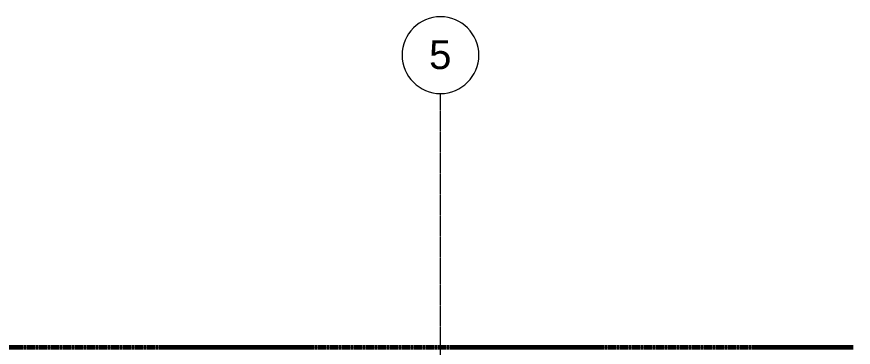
# Model space of a CAD drawing. Header units: inches. Extents: x -4061 to -1937, y 10959 to 12323.
# Drawn here: x -2349.9 to -2001.3, y 12184.6 to 12322.4 of the extents above; entities that cross this region are included whole.
import ezdxf

# ---------------------------------------------------------------- set-up
doc = ezdxf.new("R2010")
doc.units = ezdxf.units.IN
doc.header["$MEASUREMENT"] = 0
doc.linetypes.add('Double Dash 3_8_', pattern=[1, 0.375, -0.125, 0.125, -0.125, 0.125, -0.125])
doc.linetypes.add('Grid Line 1_2_', pattern=[0.875, 0.5, -0.125, 0.125, -0.125])
for name, color, linetype, lineweight in [('0-1', 7, 'Continuous', 5), ('0-3', 10, 'Double Dash 3_8_', 60), ('0-4', 165, 'Continuous', 5), ('C-PROP-LINE-1', 10, 'Double Dash 3_8_', 60), ('S-GRID-1', 1, 'Grid Line 1_2_', 9), ('S-GRID-IDEN', 1, 'Continuous', 9), ('S-GRID-IDEN-1', 147, 'Continuous', 9)]:
    doc.layers.add(name, color=color, linetype=linetype, lineweight=lineweight)
doc.styles.add('Arial', font='arial.ttf', dxfattribs={"height": 12})

# ---------------------------------------------------------------- blocks, each defined once
blk = doc.blocks.new('Family - ___-1878357-ENLARGED RCP - 2ND FLOOR PLAN - EAST')
at = {"layer": 'C-PROP-LINE-1'}
blk.add_line((-3929.52, 12184.69), (-2001.29, 12184.69), dxfattribs=at)
blk = doc.blocks.new('Grid - Grid Head - Circle-50561-ENLARGED RCP - 2ND FLOOR PLAN - EAST')
at = {"layer": 'S-GRID-IDEN-1'}
for start, end in [(360, 180), (180, 360)]:
    blk.add_arc((0, 0), 0.25, start, end, dxfattribs=at)
blk = doc.blocks.new('CTR - 1st Phase - Shell_rvt-1-ENLARGED RCP - 2ND FLOOR PLAN - EAST')
at = {"layer": 'S-GRID-1'}
blk.add_line((-2173.32, 10958.72), (-2173.32, 12290.35), dxfattribs=at)
at = {"layer": '0-3'}
blk.add_blockref('Family - ___-1878357-ENLARGED RCP - 2ND FLOOR PLAN - EAST', (0, 0), dxfattribs=at)
at = {"layer": '0-4', "xscale": 63.99999999999997, "yscale": 63.99999999999997, "zscale": 63.99999999999997}
blk.add_blockref('Grid - Grid Head - Circle-50561-ENLARGED RCP - 2ND FLOOR PLAN - EAST', (-2173.32, 12306.35), dxfattribs=at)
at = {"layer": 'S-GRID-IDEN', "insert": (-2178.08, 12312.54), "char_height": 12, "width": 11.312, "attachment_point": 1, "style": 'Arial'}
blk.add_mtext('5', dxfattribs=at)

msp = doc.modelspace()

# ---------------------------------------------------------------- block references
at = {"layer": '0-1'}
msp.add_blockref('CTR - 1st Phase - Shell_rvt-1-ENLARGED RCP - 2ND FLOOR PLAN - EAST', (0, 0), dxfattribs=at)

doc.saveas('drawing.dxf')
